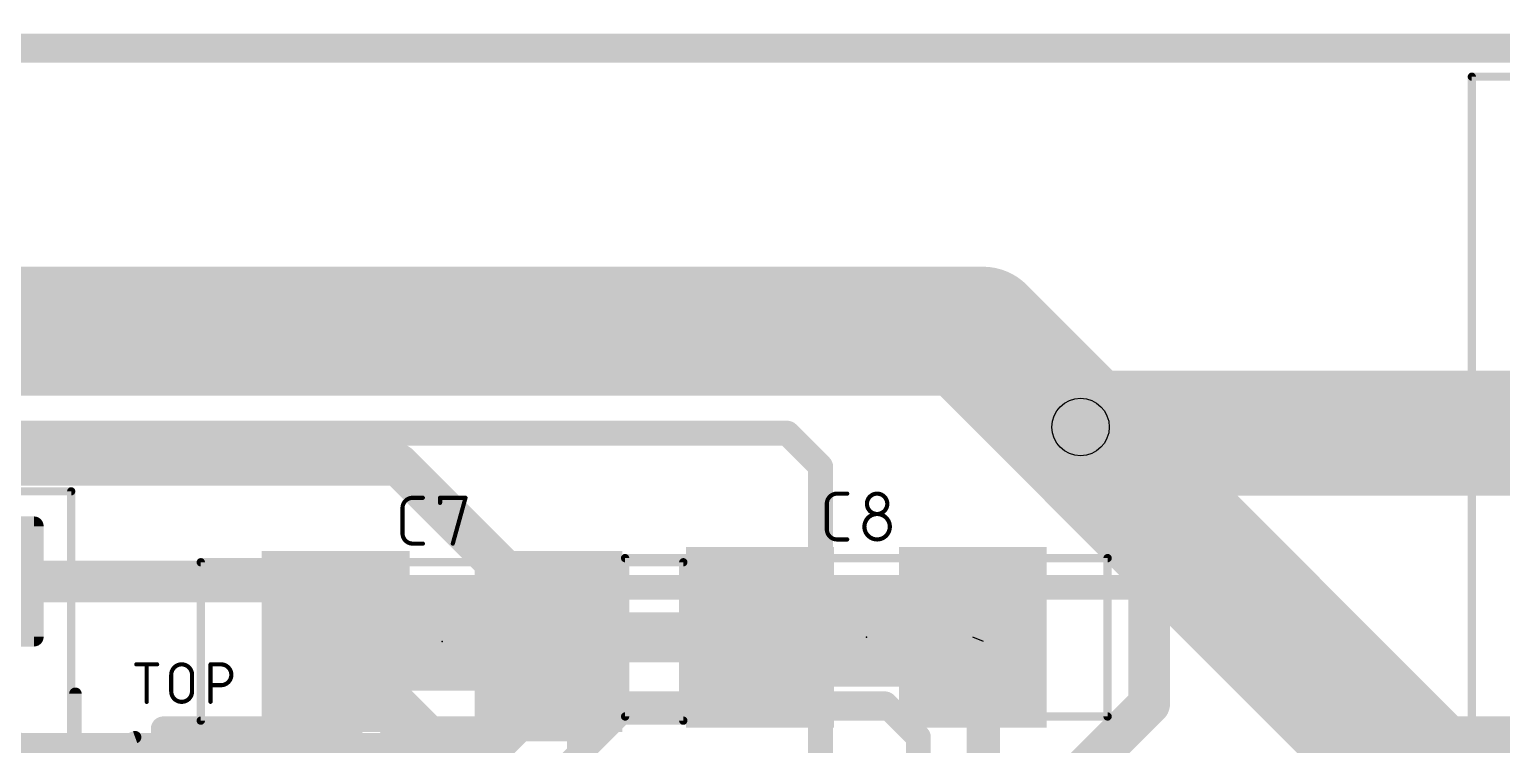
# Model space of a CAD drawing. Extents: x 121.2 to 197.3, y 1.3 to 32.2.
# Drawn here: x 145.66 to 154.65, y 17.61 to 21.97 of the extents above; entities that cross this region are included whole.
import ezdxf

# ---------------------------------------------------------------- set-up
doc = ezdxf.new("R2010")
doc.units = 0
for name, color, linetype in [('1', 12, 'CONTINUOUS'), ('101', 190, 'CONTINUOUS'), ('114', 253, 'CONTINUOUS'), ('16', 132, 'CONTINUOUS'), ('18', 110, 'CONTINUOUS'), ('19', 53, 'CONTINUOUS'), ('20', 31, 'CONTINUOUS'), ('21', 253, 'CONTINUOUS'), ('23', 53, 'CONTINUOUS'), ('29', 253, 'CONTINUOUS'), ('31', 253, 'CONTINUOUS'), ('35', 253, 'CONTINUOUS'), ('39', 12, 'CONTINUOUS'), ('44', 253, 'CONTINUOUS'), ('51', 253, 'CONTINUOUS')]:
    doc.layers.add(name, color=color, linetype=linetype)

# ---------------------------------------------------------------- blocks, each defined once
blk = doc.blocks.new('RECT')
blk.add_solid([(-0.5, -0.5), (0.5, -0.5), (-0.5, 0.5), (0.5, 0.5)])
blk = doc.blocks.new('RECT126912X226112R15')
at = {"const_width": 0.0595}
blk.add_lwpolyline([(0.3669, -0.6471), (0.3669, 0.6471, 0.4142), (0.3371, 0.6769), (-0.3371, 0.6769, 0.4142), (-0.3669, 0.6471), (-0.3669, -0.6471, 0.4142), (-0.3371, -0.6769), (0.3371, -0.6769, 0.4142)], format="xyb", close=True, dxfattribs=at)
blk.add_solid([(-0.352, -0.662), (0.352, -0.662), (-0.352, 0.662), (0.352, 0.662)])
blk = doc.blocks.new('ROUNDV')
at = {"const_width": 0.5}
blk.add_lwpolyline([(0, -0.25, 1), (0, 0.25, 1), (0, -0.25)], format="xyb", dxfattribs=at)

msp = doc.modelspace()

# ---------------------------------------------------------------- linework, layer by layer
at = {"layer": '1'}
for points, const_width in [([(162.687, 21.8694), (132.842, 21.8694)], 0.1524), ([(135.2042, 19.812), (151.257, 19.812)], 0.1524), ([(151.257, 19.812), (154.432, 16.637)], 0.1524), ([(155.4714, 19.5072), (152.1206, 19.5072)], 0.762), ([(152.1206, 19.5072), (152.0825, 19.5453)], 0.6096), ([(152.5016, 19.1262), (152.1206, 19.5072)], 0.254), ([(150.2918, 19.5072), (135.3566, 19.5072)], 0.1524), ([(150.495, 19.304), (150.2918, 19.5072)], 0.1524), ([(147.9176, 19.3153), (135.1647, 19.3153)], 0.254), ([(148.8336, 18.3993), (147.9176, 19.3153)], 0.254), ([(150.495, 17.399), (150.495, 19.304)], 0.1524), ([(152.5016, 17.8562), (152.5016, 19.1262)], 0.254), ([(145.0444, 18.603), (147.1518, 18.603)], 0.254), ([(147.1518, 18.603), (147.5176, 18.2372)], 0.1524), ([(148.8336, 18.2977), (148.8336, 18.3993)], 0.1524), ([(147.5176, 18.2372), (148.4518, 17.303)], 0.254), ([(150.099, 18.288), (148.8433, 18.288)], 0.254), ([(148.8433, 18.288), (148.8336, 18.2977)], 0.1524), ([(148.8336, 18.2372), (148.8336, 18.2977)], 0.1524), ([(150.1244, 18.2626), (150.099, 18.288)], 0.1524), ([(151.4888, 16.683), (151.4888, 18.2372)], 0.2032), ([(147.5336, 18.2372), (147.5176, 18.2372)], 0.1524), ([(151.8888, 17.2434), (152.5016, 17.8562)], 0.254), ([(154.3812, 17.5768), (153.8478, 17.0434)], 0.4064), ([(161.5714, 17.5768), (154.3812, 17.5768)], 0.4064)]:
    msp.add_lwpolyline(points, dxfattribs=dict(at, const_width=const_width))
for points, const_width in [([(151.2839, 19.8389, 1), (151.2301, 19.7851)], 0.0762), ([(151.257, 19.7739, 1), (151.257, 19.8501)], 0.0762), ([(152.1206, 19.6977, 1), (152.1206, 19.3167)], 0.381), ([(152.1903, 19.6531, 1), (151.9747, 19.4375)], 0.3048), ([(152.0128, 19.3994, 1), (152.2284, 19.615)], 0.3048), ([(152.1655, 19.5521, 1), (152.0757, 19.4623)], 0.127), ([(150.3187, 19.5341, 1), (150.2649, 19.4803)], 0.0762), ([(150.2918, 19.4691, 1), (150.2918, 19.5453)], 0.0762), ([(147.9625, 19.3602, 1), (147.8727, 19.2704)], 0.127), ([(147.9176, 19.2518, 1), (147.9176, 19.3788)], 0.127), ([(150.5331, 19.304, 1), (150.4569, 19.304)], 0.0762), ([(150.4681, 19.2771, 1), (150.5219, 19.3309)], 0.0762), ([(152.5651, 19.1262, 1), (152.4381, 19.1262)], 0.127), ([(152.4567, 19.0813, 1), (152.5465, 19.1711)], 0.127), ([(147.1518, 18.5395, 1), (147.1518, 18.6665)], 0.127), ([(147.1787, 18.6299, 1), (147.1249, 18.5761)], 0.0762), ([(148.7887, 18.3544, 1), (148.8785, 18.4442)], 0.127), ([(148.8717, 18.3993, 1), (148.7955, 18.3993)], 0.0762), ([(147.5625, 18.2821, 1), (147.4727, 18.1923)], 0.127), ([(148.8433, 18.3515, 1), (148.8433, 18.2245)], 0.127), ([(148.8717, 18.2977, 1), (148.7955, 18.2977)], 0.0762), ([(148.8605, 18.3246, 1), (148.8067, 18.2707)], 0.0762), ([(148.8163, 18.2611, 1), (148.8702, 18.3149)], 0.0762), ([(150.1259, 18.3149, 1), (150.0721, 18.2611)], 0.0762), ([(150.099, 18.2245, 1), (150.099, 18.3515)], 0.127), ([(151.5396, 18.2372, 1), (151.438, 18.2372)], 0.1016), ([(147.5176, 18.2753, 1), (147.5176, 18.1991)], 0.0762), ([(147.4907, 18.2103, 1), (147.5445, 18.2641)], 0.0762), ([(147.5336, 18.1991, 1), (147.5336, 18.2753)], 0.0762), ([(148.7955, 18.2977, 1), (148.8717, 18.2977)], 0.0762), ([(148.7955, 18.2372, 1), (148.8717, 18.2372)], 0.0762), ([(150.0975, 18.2357, 1), (150.1513, 18.2895)], 0.0762), ([(152.5465, 17.8113, 1), (152.4567, 17.9011)], 0.127), ([(152.4381, 17.8562, 1), (152.5651, 17.8562)], 0.127), ([(154.3812, 17.6784, 1), (154.3812, 17.4752)], 0.2032), ([(154.453, 17.505, 1), (154.3094, 17.6486)], 0.2032)]:
    msp.add_lwpolyline(points, format="xyb", dxfattribs=dict(at, const_width=const_width))
at = {"layer": '101', "const_width": 0.1524}
msp.add_lwpolyline([(142.494, 21.844), (162.052, 21.844)], dxfattribs=at)
at = {"layer": '114'}
for points, const_width in [([(150.5952, 19.1389, 0.4142), (150.5331, 19.0768)], 0.0254), ([(150.5952, 19.1453, 1), (150.5952, 19.1325)], 0.0127), ([(150.5952, 19.1326, 1), (150.5952, 19.1452)], 0.0127), ([(150.6573, 19.1325, 1), (150.6573, 19.1453)], 0.0127), ([(150.9022, 19.0768, 1), (150.778, 19.0768)], 0.0254), ([(148.0044, 19.1135, 0.4142), (147.9423, 19.0514)], 0.0254), ([(147.9487, 19.0514, 1), (147.936, 19.0514)], 0.0127), ([(147.936, 19.0514, 1), (147.9487, 19.0514)], 0.0127), ([(148.0044, 19.1199, 1), (148.0044, 19.1072)], 0.0127), ([(148.0044, 19.1072, 1), (148.0044, 19.1198)], 0.0127), ([(148.0665, 19.1072, 1), (148.0665, 19.1199)], 0.0127), ([(148.1717, 19.1199, 1), (148.1717, 19.1072)], 0.0127), ([(148.1781, 19.1135, 1), (148.1654, 19.1135)], 0.0127), ([(148.1654, 19.0825, 1), (148.1781, 19.0825)], 0.0127), ([(148.3331, 19.1118, 1), (148.3208, 19.1152)], 0.0127), ([(148.3269, 19.1072, 1), (148.3269, 19.1199)], 0.0127), ([(150.5395, 19.0768, 1), (150.5268, 19.0768)], 0.0127), ([(150.5268, 19.0768, 1), (150.5395, 19.0768)], 0.0127), ([(150.778, 19.0768, 1), (150.9022, 19.0768)], 0.0254), ([(150.7844, 19.0768, 1), (150.7717, 19.0768)], 0.0127), ([(150.7717, 19.0768, 1), (150.7844, 19.0768)], 0.0127), ([(150.9086, 19.0768, 1), (150.8959, 19.0768)], 0.0127), ([(150.8959, 19.0768, 1), (150.9086, 19.0768)], 0.0127), ([(150.9177, 18.9371, 1), (150.7625, 18.9371)], 0.0254), ([(147.9423, 18.8962, 0.4142), (148.0044, 18.8341)], 0.0254), ([(147.9487, 18.8962, 1), (147.936, 18.8962)], 0.0127), ([(147.936, 18.8962, 1), (147.9487, 18.8962)], 0.0127), ([(150.5331, 18.9216, 0.4142), (150.5952, 18.8595)], 0.0254), ([(150.5395, 18.9216, 1), (150.5268, 18.9216)], 0.0127), ([(150.5268, 18.9216, 1), (150.5395, 18.9216)], 0.0127), ([(150.7625, 18.9371, 1), (150.9177, 18.9371)], 0.0254), ([(150.7689, 18.9371, 1), (150.7562, 18.9371)], 0.0127), ([(150.7562, 18.9371, 1), (150.7689, 18.9371)], 0.0127), ([(150.9241, 18.9371, 1), (150.9114, 18.9371)], 0.0127), ([(150.9114, 18.9371, 1), (150.9241, 18.9371)], 0.0127), ([(148.0044, 18.8405, 1), (148.0044, 18.8277)], 0.0127), ([(148.0044, 18.8277, 1), (148.0044, 18.8405)], 0.0127), ([(148.0665, 18.8277, 1), (148.0665, 18.8405)], 0.0127), ([(148.2432, 18.8358, 1), (148.2554, 18.8324)], 0.0127), ([(150.5952, 18.8659, 1), (150.5952, 18.8531)], 0.0127), ([(150.5952, 18.8531, 1), (150.5952, 18.8659)], 0.0127), ([(150.6573, 18.8531, 1), (150.6573, 18.8659)], 0.0127)]:
    msp.add_lwpolyline(points, format="xyb", dxfattribs=dict(at, const_width=const_width))
at = {"layer": '114', "const_width": 0.0254}
for points in [[(150.5952, 19.1389), (150.6573, 19.1389)], [(147.9423, 18.8962), (147.9423, 19.0514)], [(148.0044, 19.1135), (148.0665, 19.1135)], [(148.1717, 19.0825), (148.1717, 19.1135)], [(148.1717, 19.1135), (148.3269, 19.1135)], [(148.3269, 19.1135), (148.2493, 18.8341)], [(150.5331, 18.9216), (150.5331, 19.0768)], [(148.0665, 18.8341), (148.0044, 18.8341)], [(150.6573, 18.8595), (150.5952, 18.8595)]]:
    msp.add_lwpolyline(points, dxfattribs=at)
at = {"layer": '16'}
for points, const_width in [([(162.687, 21.844), (132.0038, 21.844)], 0.1524), ([(151.4856, 20.1422), (134.8232, 20.1422)], 0.762), ([(152.0825, 19.5453), (151.4856, 20.1422)], 0.762), ([(155.4734, 16.1544), (152.0825, 19.5453)], 0.762), ([(133.9596, 18.5674), (152.5016, 18.5674)], 0.1524), ([(152.5016, 18.5674), (154.432, 16.637)], 0.1524), ([(149.1488, 18.1864), (148.5646, 17.6022)], 0.1524), ([(151.0665, 18.1864), (149.1488, 18.1864)], 0.1524), ([(151.4983, 17.7546), (151.0665, 18.1864)], 0.1524), ([(148.7678, 17.2974), (149.3266, 17.8562)], 0.1524), ([(149.3266, 17.8562), (150.8887, 17.8562)], 0.1524), ([(151.0919, 17.653), (150.8887, 17.8562)], 0.1524), ([(151.4983, 16.3052), (151.4983, 17.7546)], 0.1524), ([(151.0919, 15.883), (151.0919, 17.653)], 0.1524), ([(148.5646, 17.6022), (131.3427, 17.6022)], 0.1524)]:
    msp.add_lwpolyline(points, dxfattribs=dict(at, const_width=const_width))
for points, const_width in [([(151.6203, 20.2769, 1), (151.3509, 20.0075)], 0.381), ([(151.4856, 19.9517, 1), (151.4856, 20.3327)], 0.381), ([(152.2172, 19.68, 1), (151.9478, 19.4106)], 0.381), ([(151.9478, 19.4106, 1), (152.2172, 19.68)], 0.381), ([(152.5285, 18.5943, 1), (152.4747, 18.5405)], 0.0762), ([(152.5016, 18.5293, 1), (152.5016, 18.6055)], 0.0762), ([(149.1488, 18.2245, 1), (149.1488, 18.1483)], 0.0762), ([(149.1757, 18.1595, 1), (149.1219, 18.2133)], 0.0762), ([(151.0934, 18.2133, 1), (151.0396, 18.1595)], 0.0762), ([(151.0665, 18.1483, 1), (151.0665, 18.2245)], 0.0762), ([(149.3266, 17.8943, 1), (149.3266, 17.8181)], 0.0762), ([(149.3535, 17.8293, 1), (149.2997, 17.8831)], 0.0762), ([(150.9156, 17.8831, 1), (150.8618, 17.8293)], 0.0762), ([(150.8887, 17.8181, 1), (150.8887, 17.8943)], 0.0762), ([(151.5364, 17.7546, 1), (151.4602, 17.7546)], 0.0762), ([(151.4714, 17.7277, 1), (151.5252, 17.7815)], 0.0762), ([(151.13, 17.653, 1), (151.0538, 17.653)], 0.0762), ([(151.065, 17.6261, 1), (151.1188, 17.6799)], 0.0762), ([(148.5377, 17.6291, 1), (148.5915, 17.5753)], 0.0762), ([(148.5646, 17.5641, 1), (148.5646, 17.6403)], 0.0762)]:
    msp.add_lwpolyline(points, format="xyb", dxfattribs=dict(at, const_width=const_width))
at = {"layer": '19'}
msp.add_line((151.4888, 18.2372), (151.4244, 18.2626), dxfattribs=at)
at = {"layer": '20', "const_width": 0.1524}
msp.add_lwpolyline([(122.7836, 21.844), (196.4952, 21.894)], dxfattribs=at)
at = {"layer": '21'}
for points, const_width in [([(146.3167, 18.1039, 1), (146.3167, 18.0911)], 0.0127), ([(146.3865, 18.0975, 1), (146.3739, 18.0975)], 0.0127), ([(146.4437, 18.0911, 1), (146.4437, 18.1039)], 0.0127), ([(146.6571, 18.034, 1), (146.5301, 18.034)], 0.0254), ([(146.7701, 18.1039, 1), (146.7701, 18.0911)], 0.0127), ([(146.7764, 18.0975, 1), (146.7637, 18.0975)], 0.0127), ([(146.8336, 18.1039, 1), (146.8336, 18.0911)], 0.0127), ([(146.8336, 17.9705, 1), (146.8336, 18.0975)], 0.0254), ([(146.8336, 18.0911, 1), (146.8336, 18.1039)], 0.0127), ([(146.5364, 18.034, 1), (146.5237, 18.034)], 0.0127), ([(146.5237, 18.034, 1), (146.5364, 18.034)], 0.0127), ([(146.6634, 18.034, 1), (146.6507, 18.034)], 0.0127), ([(146.6507, 18.034, 1), (146.6634, 18.034)], 0.0127), ([(146.7701, 17.9769, 1), (146.7701, 17.9642)], 0.0127), ([(146.8336, 17.9769, 1), (146.8336, 17.9642)], 0.0127), ([(146.8336, 17.9642, 1), (146.8336, 17.9769)], 0.0127), ([(145.9639, 17.9183, 1), (145.9258, 17.9183)], 0.0381), ([(146.5364, 17.9324, 1), (146.5237, 17.9324)], 0.0127), ([(146.5237, 17.9324, 1), (146.5364, 17.9324)], 0.0127), ([(146.5301, 17.9324, 1), (146.6571, 17.9324)], 0.0254), ([(146.6634, 17.9324, 1), (146.6507, 17.9324)], 0.0127), ([(146.6507, 17.9324, 1), (146.6634, 17.9324)], 0.0127), ([(146.3739, 17.8689, 1), (146.3865, 17.8689)], 0.0127), ([(146.7637, 17.8689, 1), (146.7764, 17.8689)], 0.0127), ([(146.5199, 17.7038, 1), (146.4437, 17.7038)], 0.0762), ([(146.4818, 17.7419, 1), (146.4818, 17.6657)], 0.0762), ([(147.6248, 17.6657, 1), (147.6248, 17.7419)], 0.0762), ([(147.8788, 17.7419, 1), (147.8788, 17.6657)], 0.0762), ([(149.0599, 17.7038, 1), (148.9837, 17.7038)], 0.0762), ([(149.0218, 17.6657, 1), (149.0218, 17.7419)], 0.0762), ([(146.3162, 17.6351, 1), (146.3031, 17.6709)], 0.0381)]:
    msp.add_lwpolyline(points, format="xyb", dxfattribs=dict(at, const_width=const_width))
for points, const_width in [([(146.3167, 18.0975), (146.4437, 18.0975)], 0.0254), ([(146.3802, 17.8689), (146.3802, 18.0975)], 0.0254), ([(146.7701, 17.8689), (146.7701, 18.0975)], 0.0254), ([(146.7701, 18.0975), (146.8336, 18.0975)], 0.0254), ([(146.5301, 17.9324), (146.5301, 18.034)], 0.0254), ([(146.6571, 18.034), (146.6571, 17.9324)], 0.0254), ([(146.8336, 17.9705), (146.7701, 17.9705)], 0.0254), ([(145.9449, 17.9183), (145.9449, 17.5204)], 0.0762), ([(146.4818, 17.7038), (146.4818, 17.3482)], 0.1524), ([(147.6248, 17.7038), (146.4818, 17.7038)], 0.1524), ([(149.0218, 17.7038), (147.8788, 17.7038)], 0.1524), ([(149.0218, 17.3482), (149.0218, 17.7038)], 0.1524), ([(145.9449, 17.5204), (145.5801, 17.653)], 0.0762), ([(145.9449, 17.5204), (146.3096, 17.653)], 0.0762)]:
    msp.add_lwpolyline(points, dxfattribs=dict(at, const_width=const_width))
at = {"layer": '23'}
for p in [(150.7744, 18.2626), (148.1836, 18.2372)]:
    msp.add_point(p, dxfattribs=at)
at = {"layer": '39'}
for points, const_width in [([(154.4714, 17.3322), (154.4714, 21.6822)], 0.05), ([(154.4714, 21.6822), (162.5714, 21.6822)], 0.05), ([(145.9194, 19.153), (144.9194, 19.153)], 0.05), ([(145.9194, 16.153), (145.9194, 19.153)], 0.05), ([(146.7106, 17.7542), (146.7106, 18.7202)], 0.0508), ([(146.7106, 18.7202), (149.6566, 18.7202)], 0.0508), ([(149.3014, 18.7456), (152.2474, 18.7456)], 0.0508), ([(149.3014, 17.7796), (149.3014, 18.7456)], 0.0508), ([(149.6566, 18.7202), (149.6566, 17.7542)], 0.0508), ([(152.2474, 18.7456), (152.2474, 17.7796)], 0.0508), ([(152.2474, 17.7796), (149.3014, 17.7796)], 0.0508), ([(149.6566, 17.7542), (146.7106, 17.7542)], 0.0508)]:
    msp.add_lwpolyline(points, dxfattribs=dict(at, const_width=const_width))
for points, const_width in [([(154.4839, 21.6822, 1), (154.4589, 21.6822)], 0.025), ([(154.4714, 21.6947, 1), (154.4714, 21.6697)], 0.025), ([(145.9319, 19.153, 1), (145.9069, 19.153)], 0.025), ([(145.9194, 19.1405, 1), (145.9194, 19.1655)], 0.025), ([(146.7233, 18.7202, 1), (146.6979, 18.7202)], 0.0254), ([(146.7106, 18.7329, 1), (146.7106, 18.7075)], 0.0254), ([(149.3014, 18.7583, 1), (149.3014, 18.7329)], 0.0254), ([(149.3141, 18.7456, 1), (149.2887, 18.7456)], 0.0254), ([(149.6693, 18.7202, 1), (149.6439, 18.7202)], 0.0254), ([(149.6566, 18.7075, 1), (149.6566, 18.7329)], 0.0254), ([(152.2601, 18.7456, 1), (152.2347, 18.7456)], 0.0254), ([(152.2474, 18.7329, 1), (152.2474, 18.7583)], 0.0254), ([(149.3014, 17.7923, 1), (149.3014, 17.7669)], 0.0254), ([(152.2474, 17.7669, 1), (152.2474, 17.7923)], 0.0254), ([(146.7106, 17.7669, 1), (146.7106, 17.7415)], 0.0254), ([(146.6979, 17.7542, 1), (146.7233, 17.7542)], 0.0254), ([(149.2887, 17.7796, 1), (149.3141, 17.7796)], 0.0254), ([(149.6439, 17.7542, 1), (149.6693, 17.7542)], 0.0254), ([(149.6566, 17.7415, 1), (149.6566, 17.7669)], 0.0254), ([(152.2347, 17.7796, 1), (152.2601, 17.7796)], 0.0254)]:
    msp.add_lwpolyline(points, format="xyb", dxfattribs=dict(at, const_width=const_width))
at = {"layer": '44'}
msp.add_circle((152.0825, 19.5453), 0.175, dxfattribs=at)
at = {"layer": '51', "const_width": 0.1524}
for points in [[(147.9386, 18.4612), (148.4286, 18.4612)], [(150.5294, 18.4866), (151.0194, 18.4866)], [(148.4286, 18.0132), (147.9386, 18.0132)], [(151.0194, 18.0386), (150.5294, 18.0386)]]:
    msp.add_lwpolyline(points, dxfattribs=at)
at = {"layer": '51', "const_width": 0.0762}
for points in [[(147.9386, 18.4993, 1), (147.9386, 18.4231)], [(148.4286, 18.4231, 1), (148.4286, 18.4993)], [(150.5294, 18.5247, 1), (150.5294, 18.4485)], [(151.0194, 18.4485, 1), (151.0194, 18.5247)], [(147.9386, 18.0513, 1), (147.9386, 17.9751)], [(148.4286, 17.9751, 1), (148.4286, 18.0513)], [(150.5294, 18.0767, 1), (150.5294, 18.0005)], [(151.0194, 18.0005, 1), (151.0194, 18.0767)]]:
    msp.add_lwpolyline(points, format="xyb", dxfattribs=at)

# ---------------------------------------------------------------- block references
at = {"layer": '1', "xscale": 0.7, "yscale": 0.9}
for p in [(150.1244, 18.2626), (151.4244, 18.2626)]:
    msp.add_blockref('RECT', p, dxfattribs=at)
at = {"layer": '1', "xscale": 0.7, "yscale": 0.9, "rotation": 180}
for p in [(147.5336, 18.2372), (148.8336, 18.2372)]:
    msp.add_blockref('RECT', p, dxfattribs=at)
at = {"layer": '18', "xscale": 0.525, "yscale": 0.525}
msp.add_blockref('ROUNDV', (152.0825, 19.5453), dxfattribs=at)
msp.add_blockref('ROUNDV', (152.0825, 19.5453), dxfattribs=at)
at = {"layer": '29', "rotation": 270}
msp.add_blockref('RECT126912X226112R15', (145.0444, 18.603), dxfattribs=at)
at = {"layer": '29', "xscale": 0.9032, "yscale": 1.1032, "rotation": 180}
for p in [(147.5336, 18.2372), (148.8336, 18.2372)]:
    msp.add_blockref('RECT', p, dxfattribs=at)
at = {"layer": '29', "xscale": 0.9032, "yscale": 1.1032}
for p in [(150.1244, 18.2626), (151.4244, 18.2626)]:
    msp.add_blockref('RECT', p, dxfattribs=at)
at = {"layer": '31', "xscale": 0.7, "yscale": 0.9}
for p in [(150.1244, 18.2626), (151.4244, 18.2626)]:
    msp.add_blockref('RECT', p, dxfattribs=at)
at = {"layer": '31', "xscale": 0.7, "yscale": 0.9, "rotation": 180}
for p in [(147.5336, 18.2372), (148.8336, 18.2372)]:
    msp.add_blockref('RECT', p, dxfattribs=at)
at = {"layer": '35', "xscale": 0.3998, "yscale": 0.6, "rotation": 180}
msp.add_blockref('RECT', (148.1836, 18.2372), dxfattribs=at)
at = {"layer": '35', "xscale": 0.3998, "yscale": 0.6}
msp.add_blockref('RECT', (150.7744, 18.2626), dxfattribs=at)
at = {"layer": '51', "xscale": 0.3, "yscale": 0.5999, "rotation": 180}
for p in [(147.7748, 18.2421), (148.5876, 18.2421)]:
    msp.add_blockref('RECT', p, dxfattribs=at)
at = {"layer": '51', "xscale": 0.3, "yscale": 0.5999}
for p in [(150.3704, 18.2578), (151.1832, 18.2578)]:
    msp.add_blockref('RECT', p, dxfattribs=at)

doc.saveas('drawing.dxf')
